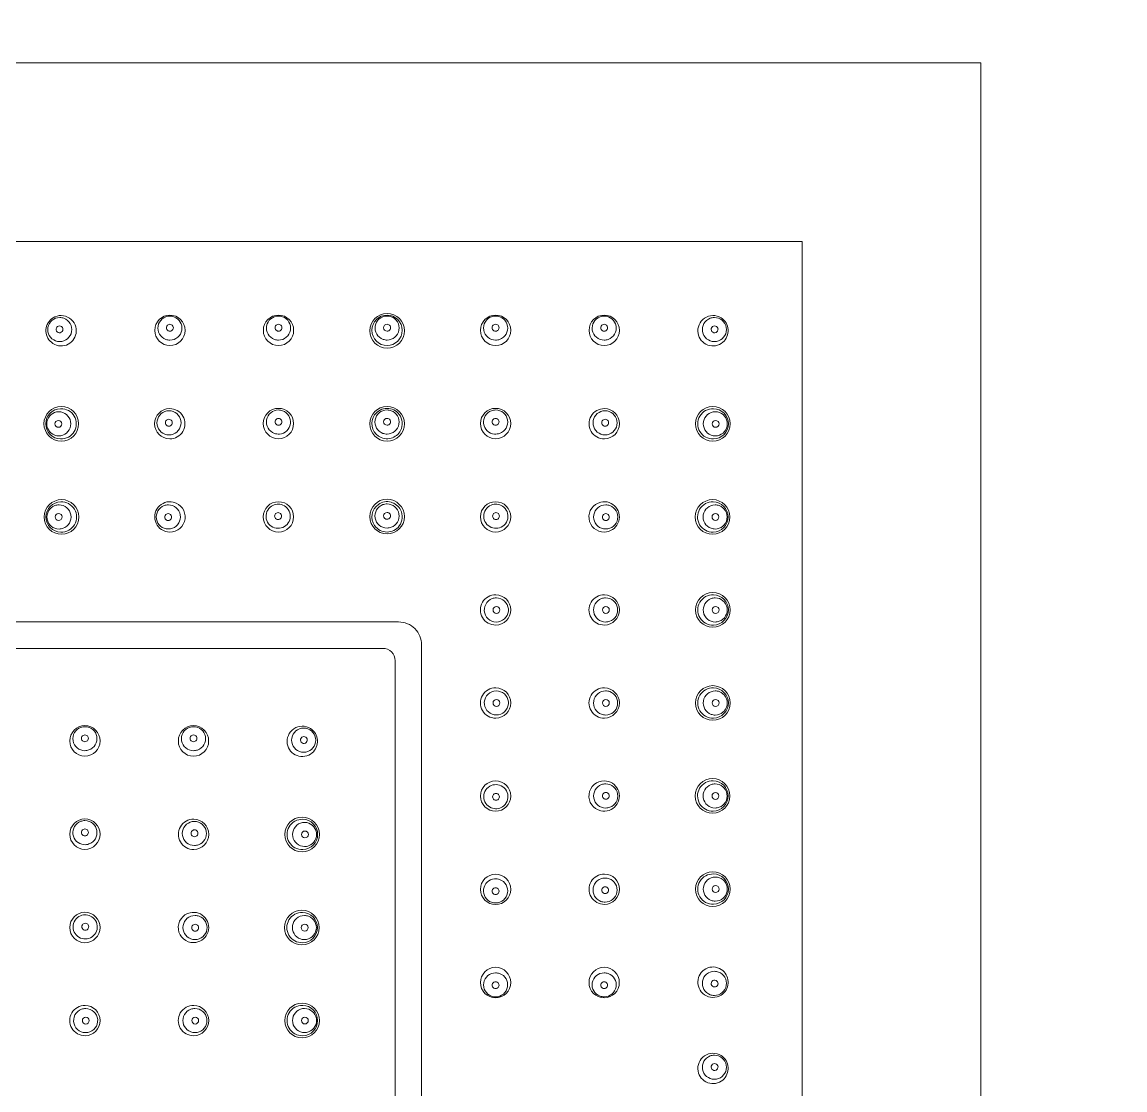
# Model space of a CAD drawing. Header units: metres. Extents: x 113 to 2416, y -346 to 476.
# Drawn here: x 284.5295 to 284.6393, y -154.6646 to -154.5583 of the extents above; entities that cross this region are included whole.
import ezdxf

# ---------------------------------------------------------------- set-up
doc = ezdxf.new("R2010")
doc.units = ezdxf.units.M
doc.layers.add('baños', color=140, linetype='Continuous', lineweight=0)
doc.layers.add('SE-4', color=254, linetype='Continuous', lineweight=0)

# ---------------------------------------------------------------- blocks, each defined once
blk = doc.blocks.new('A$C3bae67db')
at = {"layer": 'baños'}
for p, q in [((0.1443225757108735, 0.142043857970684), (0.1443225754321134, 0.05795731748658994)), ((0.1416938727786032, 0.1404659088862488), (0.1416938727786032, 0.05953413947369057)), ((0.05953425239812304, 0.05830626942536554), (0.1404660027303066, 0.05830626942536554)), ((0.05795743052766511, 0.05567756672882496), (0.1420428246007646, 0.05567756672882496))]:
    blk.add_line(p, q, dxfattribs=at)
for points in [[(0.2000001275641807, 0.2000000241799569), (1.275641352549428e-07, 0.2000000241799569), (1.275641352549428e-07, 2.417995403902751e-08), (0.2000001275641807, 2.417995403902751e-08)], [(0.1822216636463319, 0.1822215602621071), (0.01777859148198413, 0.1822215602621071), (0.01777859148198413, 0.0177784880978038), (0.1822216636463319, 0.0177784880978038)]]:
    blk.add_lwpolyline(points, close=True, dxfattribs=at)
for centre, radius in [((0.1547765172470204, 0.0915192099047566), 0.001726273626168971), ((0.1640530075146867, 0.09154160218716001), 0.001726273626168971), ((0.1046301444341111, 0.0891052716333931), 0.0003427381330779128), ((0.1046331317988347, 0.0675740050237934), 0.001726273626168971), ((0.1138886966356836, 0.06759639730619682), 0.001726273626168971), ((0.1231651869033499, 0.0675740050237934), 0.001726273626168971), ((0.1548145222889357, 0.05911304384883564), 0.001726273626168971), ((0.1640530075146867, 0.05911304439203136), 0.001726273626168971), ((0.173318640134104, 0.05911006940277375), 0.001726273626168971), ((0.1362579313056553, 0.04822083048440717), 0.0003427381330779128), ((0.1455179650454479, 0.04822083048440717), 0.0003427381330779128), ((0.1177224939035764, 0.02668658888557829), 0.001726273626168971), ((0.1269989841712427, 0.0267089811679817), 0.001726273626168971), ((0.1362545490080915, 0.02668658888557829), 0.001726273626168971), ((0.1455205574773313, 0.02668658888557829), 0.001726273626168971), ((0.1547761223141801, 0.0267089811679817), 0.001726273626168971), ((0.1640526125818464, 0.02668658888557829), 0.001726273626168971)]:
    blk.add_circle(centre, radius, dxfattribs=at)
for centre, radius, start, end in [((0.1547774034986755, 0.09156306379213319), 0.001508167584307319, 0.9001850982249275, 179.1011506184335), ((0.1547793454006037, 0.09176388565628812), 0.001202478864778748, 20.04951967974874, 179.640957565026), ((0.1640521212630315, 0.09158545607456503), 0.001508167584307319, 0.8988493815665013, 179.0998149017747), ((0.1640501793613307, 0.09178627793871996), 0.001202478864778748, 0.3590424349740219, 159.9504803202513), ((0.1733140727449349, 0.09155386150203171), 0.001506273214753162, 139.5304199536451, 260.3648829553553), ((0.1733287946379019, 0.09156480647271437), 0.001510474982378461, 32.14239706335145, 140.2087241241978), ((0.1734381148687785, 0.09169625900414857), 0.001200821812368165, 359.9070834077331, 160.0164505868466), ((0.1733119021703455, 0.09157016255971584), 0.001521988814155353, 260.5481525612156, 31.63333616747779), ((0.154777441690177, 0.09153326621159508), 0.001508967363600021, 177.9698192432843, 2.177052033884066), ((0.1547655772292469, 0.09177146657094326), 0.001188687084480606, 180.0022010002266, 199.679499075616), ((0.1547775826986904, 0.09177882397440484), 0.001202472454991783, 199.8169514147223, 359.6410310933491), ((0.1547786320986884, 0.09180504966778003), 0.0003427216785174244, 0.3254488414049065, 179.6683356267581), ((0.1547786323117375, 0.09180898024888151), 0.0003427216785175545, 180.3254488415971, 359.6683356265643), ((0.1547913287991118, 0.09177124275450055), 0.001188702755491038, 0.00229199929753495, 19.91441721779088), ((0.1640520830717573, 0.09155565849399849), 0.001508967363600021, 177.8229479661159, 2.030180756715632), ((0.1640381959625952, 0.09179363503690396), 0.001188702755491038, 160.0855827822087, 179.9977080007025), ((0.1640519420630167, 0.09180121625680826), 0.001202472454991783, 180.358968906651, 340.1830485852777), ((0.164050892663246, 0.09182744195018344), 0.0003427216785174244, 0.3316643732419094, 179.6745511585951), ((0.1640508924499695, 0.09183137253131335), 0.0003427216785175545, 180.3316643734357, 359.6745511584029), ((0.1640639475326875, 0.09179385885334668), 0.001188687084480606, 340.320500924384, 359.9977989997734), ((0.1734402821137078, 0.09170101607130832), 0.001200817506817739, 179.9068270054256, 340.0843865683467), ((0.1734356376564588, 0.09170309228440132), 0.001196171468180108, 160.2835028898118, 180.0059143141971), ((0.1734588334377545, 0.09172182759550296), 0.0003432313649668054, 173.5931482232722, 249.6561820570691), ((0.1734560616412377, 0.09172195099162295), 0.000340463161306216, 99.65649165936632, 173.5617333049894), ((0.173458890532876, 0.09171988030626821), 0.0003414261719296849, 249.5335920906759, 323.3377727266896), ((0.1734564565740779, 0.09171897600236534), 0.0003434622621792048, 35.70272115541402, 99.63819332802701), ((0.1734582032268204, 0.09171948934840302), 0.0003417448353014675, 323.4591566175689, 35.80372518769882), ((0.1734427568749393, 0.09169418910434146), 0.00119617823364954, 340.3514577205627, 0.005868943530813565), ((0.1046329263587609, 0.0891897944403226), 0.001508196546264781, 359.5074288684401, 180.4936479602929), ((0.1046291618976625, 0.08911670710454445), 0.001200198361899698, 19.76125070283169, 359.9592501936951), ((0.113895818696335, 0.08918427319206756), 0.001515209523409549, 0.2469365196410936, 179.7554027190644), ((0.1139617511234405, 0.08917485403923564), 0.001195045438537086, 22.2327774254911, 158.1927723495052), ((0.1231909587704081, 0.08918567323299698), 0.001515209523409549, 0.244597280935595, 179.7530634803589), ((0.1233429270056945, 0.0891941807547525), 0.001198002774692498, 19.54098476406944, 175.6504272075318), ((0.1324749763084014, 0.08917733031159258), 0.001523801172583426, 0.5737534540958034, 179.4252485220948), ((0.1326996708607453, 0.08919975367322053), 0.001193765215403577, 19.32207125938354, 180.3634045924782), ((0.1046329263851362, 0.08918700170280403), 0.001508175096699564, 180.3875553460212, 359.6135214827309), ((0.1047010840588314, 0.08913625529719837), 0.001128460337495796, 358.9640748255869, 19.99741531854547), ((0.1138958184205308, 0.0891977844425682), 0.001515211808342921, 180.2663152946292, 359.7360239440766), ((0.1139618107721958, 0.08915878990261916), 0.001201160729709154, 157.4823809651803, 188.7029098754976), ((0.1139618107794718, 0.08915878990125492), 0.001201160737011495, 188.7029097774981, 327.0834398944908), ((0.1139779994607011, 0.0891510714640944), 0.0003418119665339049, 179.8484264500145, 0.1447206987231602), ((0.1139779995664298, 0.08915283907781912), 0.0003418119665338834, 359.8484264500146, 180.1447206987231), ((0.113961810779017, 0.08915878990091386), 0.001201160736598691, 327.0834398431392, 22.94316871134812), ((0.1231909590462124, 0.08919918448349762), 0.001515211808342921, 180.2639760559234, 359.7336847053708), ((0.1233541292344285, 0.08919191523292369), 0.001209345381516621, 175.5836531630927, 199.5814432629045), ((0.1233437258139816, 0.08918731661173496), 0.001198002720139636, 199.5409825423229, 0.1675718781782871), ((0.1233677063584651, 0.08919135762729269), 0.0003418119665338834, 359.8552793012769, 180.1515735499855), ((0.1233677064641938, 0.08918959001353954), 0.0003418119665339049, 179.8552793012768, 0.1515735499854856), ((0.1233373638557964, 0.08919085208759014), 0.001204359554630129, 359.9984916965058, 19.6016971446696), ((0.1324749765769297, 0.08920814127750276), 0.001523803867774046, 180.5837768436947, 359.4152251325286), ((0.1327137207135252, 0.08919212453655945), 0.001207791059114692, 179.9972673894018, 199.4636292400845), ((0.1327014757236498, 0.08918466896670196), 0.001193765217027741, 199.3220713678814, 0.3634036108910048), ((0.1327365518374677, 0.08919407473907626), 0.0003407568798300127, 359.6753688899595, 180.6539242679389), ((0.1327365630131112, 0.08919018572040471), 0.0003407458622599414, 180.0000000000635, 0.3292931579268081), ((0.13268742587519, 0.08919229810322093), 0.001207791056576054, 359.9972663805075, 19.46362926669158), ((0.154786836550576, 0.08073556000089965), 0.001509211767642307, 346.828532229629, 179.243894026229), ((0.1547810611678155, 0.0808845148123929), 0.001200928035992184, 19.83266307732556, 180.07419896696), ((0.1547814238101832, 0.08088707946535223), 0.001199718968097798, 359.996946844907, 19.72332169044347), ((0.1640625269920033, 0.0807391002448945), 0.001510641993610608, 0.5809473250861245, 179.4860116572814), ((0.1641505201607938, 0.08082154378626782), 0.001200928035992184, 359.92580103304, 160.1673369226745), ((0.1733614606739788, 0.08071486925328131), 0.001523564837230641, 0.5749321923366639, 179.4273566964525), ((0.1735862064351945, 0.08073844151624243), 0.00119389333313216, 359.6410510969565, 160.6700218788731), ((0.1547853672098167, 0.0807235303286653), 0.001507949430811743, 178.7861149333493, 347.2863113225147), ((0.1547798548890764, 0.08088295959148795), 0.00119972075021922, 180, 199.6894084976491), ((0.1547802005598182, 0.08088561439151576), 0.001200943033476937, 199.8031047080193, 0.06684714840780348), ((0.1547664994543734, 0.08089826109928921), 0.0003424123588573842, 0.09251265869286474, 180.098022152865), ((0.1547664995091704, 0.08089822817506942), 0.0003424123588572697, 180.092512941707, 0.09802186985085153), ((0.1640625266116071, 0.08073975106810494), 0.001510635915196017, 179.5106951228642, 0.5562638595076828), ((0.1641513807687911, 0.08082264336539069), 0.001200943033476937, 179.9331528515922, 340.1968952919807), ((0.1641501575181987, 0.08082410843922716), 0.001199718968097798, 160.2766783095566, 180.003053155093), ((0.1641650818194389, 0.08083525714891593), 0.0003424123588572697, 179.9019781301492, 359.907487058293), ((0.164165081874236, 0.08083529007316415), 0.0003424123588573842, 359.901977847135, 179.9074873413072), ((0.1641517264395329, 0.08081998856536288), 0.00119972075021922, 340.3105915023508, 0), ((0.1733614600732576, 0.0807449452451543), 0.001523560504830024, 180.5584262577229, 359.4438626310407), ((0.173584445973594, 0.08072361626693336), 0.001193893552601191, 179.6382842799193, 340.6700129615115), ((0.1735982511823035, 0.08073115342241621), 0.001207674969753276, 160.5328952600329, 180), ((0.1736210393162505, 0.08073312284150447), 0.0003407760450880885, 359.6740150187168, 180.3195815854411), ((0.1736210391018371, 0.0807292832488109), 0.0003407760450881728, 179.6740150186533, 0.3195815855062213), ((0.1735724013722315, 0.0807309041129507), 0.00120767496975197, 340.5328952513857, 0.00274696578805152), ((0.1046327595894923, 0.07839150085185764), 0.001508573317714411, 358.8216237899945, 181.1792643088561), ((0.1046321092318863, 0.07823566580440655), 0.00120197248215199, 19.76689533929529, 179.839403913317), ((0.1138975465984799, 0.07839207688228811), 0.001507949430811743, 12.71368867748525, 181.2138850666507), ((0.1138923799484814, 0.07822999281943765), 0.001200943033476937, 359.9331528515922, 160.1968952919805), ((0.1231747060002704, 0.07837585614284848), 0.001510635915196017, 359.4437361404923, 180.4893048771358), ((0.1232635601574543, 0.07829296384556272), 0.001200943033476937, 19.80310470801955, 180.0668471484078), ((0.132474034394761, 0.0783676869765415), 0.001523560504830024, 0.5561373689593011, 179.441573742277), ((0.1326970202950974, 0.07838901595476244), 0.001193893552601191, 19.32998703848845, 180.3617157200807), ((0.1046327596838523, 0.07837916770522924), 0.001508369991397104, 180.7108807457132, 359.2900072567805), ((0.1046261383523301, 0.0782390521825036), 0.001195996880989198, 180.0008305610141, 199.8529893078715), ((0.104631314536789, 0.07824231153565364), 0.001201973046303671, 199.915328080069, 359.8397393457685), ((0.1046315417524397, 0.0782146922411684), 0.0003427171174496419, 0.1414165954143968, 179.854520496644), ((0.1046315418133759, 0.07821640832047905), 0.000342717117449731, 180.1414165953509, 359.8545204967726), ((0.104637290090011, 0.0782389326812094), 0.001195992791243886, 0.0008071647797915169, 19.70355129463271), ((0.1138990159392392, 0.07838004721005376), 0.001509211767642307, 180.756105973771, 13.17146777037103), ((0.1138932405564788, 0.07823109239856052), 0.001200928035992184, 179.92580103304, 340.1673369226742), ((0.1138920342777396, 0.07823264761946547), 0.00119972075021922, 160.3105915023508, 180), ((0.1138786788430366, 0.0782173461116642), 0.0003424123588573842, 179.9019778471349, 359.9074873413071), ((0.1138786788978337, 0.078217379035884), 0.0003424123588572697, 359.9019781301491, 179.907487058293), ((0.1138936031990738, 0.07822852774560118), 0.001199718968097798, 340.2766783095563, 0.003053155092960894), ((0.1231747063806665, 0.07837650696605891), 0.001510641993610608, 180.5139883427186, 359.4190526749139), ((0.1232623369068619, 0.07829149877172625), 0.001199718968097798, 179.996946844907, 199.7233216904437), ((0.123262699549457, 0.07829406342468559), 0.001200928035992184, 199.8326630773257, 0.07419896695995848), ((0.1232772612081021, 0.07828035006203748), 0.0003424123588572697, 0.09251294170702966, 180.0980218698508), ((0.1232772612628992, 0.07828031713778927), 0.0003424123588573842, 180.0925126586928, 0.09802215286506169), ((0.1232639058281961, 0.07829561864559054), 0.00119972075021922, 0, 19.68940849764915), ((0.1324740349954823, 0.0783977629684145), 0.001523564837230641, 180.5726433035458, 359.4250678076634), ((0.1327108255040343, 0.07838147879927959), 0.001207674969753276, 180, 199.4671047399674), ((0.1326987807566979, 0.07837419070545337), 0.00119389333313216, 199.3299781211269, 0.3589489030434814), ((0.1327336134233406, 0.0783833489728849), 0.0003407760450881728, 359.6804184144938, 180.3259849813467), ((0.1327336136377539, 0.07837950938019134), 0.0003407760450880885, 179.6804184145589, 0.3259849812831996), ((0.1326849756937349, 0.07838172810874511), 0.00120767496975197, 359.997253034212, 19.4671047486143), ((0.1547836390318675, 0.06991782276838521), 0.001515211808342921, 0.2639760559234214, 179.7336847053708), ((0.1640787796575491, 0.0699164227274558), 0.001515211808342921, 0.2663152946292405, 179.7360239440766), ((0.1733624022554263, 0.06990449094419304), 0.001523803867774046, 0.5847748674714536, 179.4162231563053), ((0.1548496313908085, 0.0699568173096985), 0.001201160737011495, 32.91656010550902, 171.2970902225019), ((0.1548658200720379, 0.06996453574685901), 0.0003418119665339049, 359.8552793012769, 180.1515735499855), ((0.1548496313903538, 0.06995681731003955), 0.001201160736598691, 337.0568312886517, 32.91656015686062), ((0.1642419498457652, 0.06992369197802972), 0.001209345381516621, 160.4185567370938, 184.4163468369075), ((0.1642315464253183, 0.06992829059921846), 0.001198002720139636, 359.8324281218217, 160.4590174576769), ((0.1736011463920217, 0.06992050768513636), 0.001207791059114692, 160.5363707599157, 180.0027326105982), ((0.1735889014021463, 0.06992796325499384), 0.001193765217027741, 359.636596389109, 160.6779286321186), ((0.1547836393076718, 0.06993133401888585), 0.001515209523409549, 180.2445972809356, 359.7530634803589), ((0.1548496313835326, 0.06995681730833425), 0.001201160729709154, 171.2970901245023, 202.5176190348198), ((0.1548495717347773, 0.06994075317171777), 0.001195045438537086, 201.8072276504948, 337.7672225745089), ((0.1548658201777666, 0.06996276813313429), 0.0003418119665338834, 179.8552793012768, 0.1515735499854856), ((0.1640787793817449, 0.06992993397795644), 0.001515209523409549, 180.2469365196411, 359.7554027190644), ((0.1642307476170313, 0.06992142645620092), 0.001198002774692498, 184.3495727924682, 340.4590152359306), ((0.1642555270755306, 0.06992601719741387), 0.0003418119665339049, 359.8484264500146, 180.1447206987231), ((0.1642555269698018, 0.06992424958366072), 0.0003418119665338834, 179.8484264500145, 0.1447206987231602), ((0.1642251844671332, 0.06992475512336327), 0.001204359554630129, 340.3983028553304, 0.00150830349425744), ((0.173362401986898, 0.06993530191010322), 0.001523801172583426, 180.5747514779052, 359.4262465459042), ((0.1735870965392419, 0.06991287854847528), 0.001193765215403577, 179.6365954075218, 340.6779287406163), ((0.1736239775159643, 0.06991855748261955), 0.0003407568798300127, 179.346075732061, 0.324631110040522), ((0.1736239886916078, 0.06992244650129109), 0.0003407458622599414, 359.6707068420732, 179.9999999999365), ((0.1735748515534592, 0.06992033411847487), 0.001207791056576054, 340.5363707333082, 0.002733619492575247), ((0.1046329313691672, 0.06756132956913774), 0.001508910434373833, 357.9996003974603, 182.0006849164359), ((0.1046334945648937, 0.06731936279231121), 0.001202398407140004, 19.79944499167146, 179.6681591336499), ((0.1138896210788403, 0.06758234099935834), 0.001508967363600021, 357.8229479661159, 182.0301807567156), ((0.1138897620873536, 0.06733678323654857), 0.001202472454991783, 0.3589689066509878, 160.1830485852777), ((0.1231642624604206, 0.06755994871695492), 0.001508967363600021, 357.9698192432843, 182.1770520338841), ((0.1231641214516799, 0.06731439095414515), 0.001202472454991783, 19.81695141472233, 179.641031093349), ((0.1324266470664384, 0.0675587707196641), 0.001506273214753162, 99.63511704464473, 220.4695800463546), ((0.1325528564352112, 0.06741161615038749), 0.001200817506817739, 19.91561343165329, 180.0931729945744), ((0.132424476491849, 0.06754246966197996), 0.001521988814155353, 328.3666638325218, 99.45184743878438), ((0.1046329314416994, 0.06753224788808865), 0.001508175294152605, 180.8964730323229, 359.1038122815197), ((0.1046201093187733, 0.0673263715315997), 0.001188992995398989, 180.0021602178871, 199.9127333585565), ((0.1046318128741746, 0.06733361572710095), 0.001202467430117421, 200.0473398753963, 359.651274440428), ((0.1046326480088169, 0.06728917523130207), 0.0003427214496676189, 0.319841762497594, 179.6787559762952), ((0.1046326480558832, 0.06729300994097542), 0.0003427214496652206, 180.3198416913579, 359.6787560475), ((0.1046452799316171, 0.06732625400791648), 0.001188978101211688, 0.002074807183306674, 19.67936772018006), ((0.1138895828873387, 0.06755254341882022), 0.001508167584307319, 180.8988493815665, 359.0998149017747), ((0.1138777566179101, 0.06734414064001015), 0.001188687084480606, 160.3205009243842, 179.9977989997734), ((0.1138915247892669, 0.06735172155466529), 0.001202478864778748, 180.359042434974, 339.950480320251), ((0.1138908117004007, 0.0673066269620719), 0.0003427216785175545, 0.3316643734356975, 179.6745511584029), ((0.1138908114873516, 0.06731055754317339), 0.0003427216785174244, 180.3316643732419, 359.6745511585951), ((0.1139035081880024, 0.06734436445645287), 0.001188702755491038, 340.0855827822089, 359.9977080007025), ((0.1231643006516947, 0.06753015113638838), 0.001508167584307319, 180.9001850982251, 359.1011506184335), ((0.1231503753512584, 0.06732197217404945), 0.001188702755491038, 180.0022919992975, 199.9144172177909), ((0.1231623587499939, 0.06732932927223345), 0.001202478864778748, 200.049519679749, 359.640957565026), ((0.1231630718386327, 0.06728423467964006), 0.0003427216785175545, 0.325448841597066, 179.6683356265643), ((0.1231630720519092, 0.06728816526076997), 0.0003427216785174244, 180.3254488414049, 359.6683356267581), ((0.1231761269213507, 0.06732174835760674), 0.001188687084480606, 0.002201000226615922, 19.67949907561579), ((0.1325482119779622, 0.06740953993729448), 0.001196171468180108, 179.9940856858028, 199.7164971101882), ((0.1325506891902819, 0.06741637321754723), 0.001200821812368165, 199.9835494131534, 0.09291659226688478), ((0.1325714077592579, 0.06739080462619285), 0.0003432313649668054, 110.3438179429309, 186.4068517767278), ((0.1325686359629685, 0.06739068123007286), 0.000340463161306216, 186.4382666950108, 260.3435083406337), ((0.1325714648543794, 0.0673927519154276), 0.0003414261719296849, 36.66222727331041, 110.4664079093241), ((0.1325690308955814, 0.06739365621933047), 0.0003434622621792048, 260.361806671973, 324.2972788445857), ((0.1325707775483238, 0.06739314287329279), 0.0003417448353014675, 324.1962748123012, 36.54084338243083), ((0.1325553311964427, 0.06741844311735434), 0.00119617823364954, 359.9941310564691, 19.64854227943749), ((0.1324413689594053, 0.06754782574898144), 0.001510474982378461, 219.7912758758021, 327.8576029366483), ((0.1547885912309734, 0.0591026541682389), 0.001519107682017091, 34.99352015297554, 124.8529971412081), ((0.1640789385726489, 0.05910265471146303), 0.001519107682017091, 55.14700285879173, 145.006479847024), ((0.1733627583378361, 0.05909463270600313), 0.001523851350039296, 0.6758761340693334, 179.3241238659307), ((0.1404660027303066, 0.05953413947369057), 0.001227870048324664, 270.0000000025664, 359.999999989801), ((0.1547799326915733, 0.05911199314178006), 0.001506496842203655, 124.7857401868107, 179.8634882159906), ((0.154875373776596, 0.05911655319718179), 0.001197933953633447, 19.53380777511743, 180.0464278997821), ((0.1548872490989393, 0.05911394589321262), 0.0003417930261405343, 0.274348252858073, 179.7256517471419), ((0.1548697114679012, 0.05911307308886293), 0.001204434782080665, 359.9985732522038, 19.5997665278087), ((0.1548014601560421, 0.0591132146805613), 0.001502509496179472, 344.5768361970892, 34.94504382611471), ((0.1640660696475802, 0.05911321522378543), 0.001502509496179472, 145.0549561738853, 195.4231638029107), ((0.1642382620966796, 0.05911307363205864), 0.001204434782080665, 160.4002334721913, 180.0014267477962), ((0.1642325997879848, 0.0591165537403775), 0.001197933953633447, 359.9535721002179, 160.4661922248826), ((0.1642567245724162, 0.05911394643643675), 0.0003417930261405343, 0.274348252858073, 179.7256517471419), ((0.164087597112049, 0.05911199368500419), 0.001506496842203655, 0.1365117840078115, 55.21425981318934), ((0.1736020809330707, 0.05911012616163802), 0.001207837290240649, 160.537568001467, 179.8822677890738), ((0.1735900794542626, 0.05911712667733227), 0.001194191915340333, 359.7832012068268, 160.6623966942982), ((0.1736249318921832, 0.05911203987426106), 0.0003407213562947965, 0.09554321621105726, 179.904456783789), ((0.154779954137231, 0.05911417601592106), 0.001506514668338149, 179.9465090414367, 233.3634980655736), ((0.1548818735573345, 0.05911301347989806), 0.001204436081000226, 179.8777905912389, 199.5997612235822), ((0.1548762129459842, 0.05910953809677366), 0.001197938431549503, 199.5339883266693, 0.1676395697615085), ((0.1548872490989393, 0.05911215343826015), 0.0003418063086853633, 179.425190946863, 0.5748090531370391), ((0.1547952679800542, 0.0591155742544025), 0.001509106328667489, 297.2929389141258, 344.5530000480824), ((0.1640722618235682, 0.05911557479759821), 0.001509106328667489, 195.4469999519176, 242.7070610858742), ((0.1642317606185966, 0.05910953863999779), 0.001197938431549503, 179.8323604302385, 340.4660116733306), ((0.1642567245724162, 0.05911215398148428), 0.0003418063086853633, 179.425190946863, 0.5748090531370391), ((0.1640875756663913, 0.05911417655911677), 0.001506514668338149, 306.6365019344262, 0.05349095856325577), ((0.1642261000072462, 0.05911301402309377), 0.001204436081000226, 340.4002387764178, 0.1222094087611261), ((0.1733627583378361, 0.05912541375760938), 0.00152379913724904, 180.4815084169715, 359.5184915830285), ((0.1735879327966554, 0.05910248952150354), 0.001193729488785252, 179.5143326426547, 340.681163080058), ((0.1736249318921832, 0.05910812361750217), 0.0003407503923429775, 179.2459407059764, 0.7540592940235616), ((0.173548383587578, 0.05911710585524688), 0.001235887417606161, 340.6482721695432, 359.7914807641897), ((0.1420439517716545, 0.05795619038922695), 0.002278623939186942, 269.971657394038, 0.02834075572858865), ((0.1547888044990682, 0.05912540138265499), 0.00152080370815291, 233.3483046535347, 297.3395724069396), ((0.1640787253045541, 0.05912540192587912), 0.00152080370815291, 242.6604275930603, 306.6516953464655), ((0.108413099431365, 0.04829288916263508), 0.001523801172583426, 0.5747514779052038, 179.4262465459042), ((0.1081884048790211, 0.04831531252426302), 0.001193765215403577, 359.6365954075218, 160.6779287406167), ((0.1176971169693584, 0.04830123208403947), 0.001515209523409549, 0.2469365196410936, 179.7554027190644), ((0.117545148734072, 0.04830973960579499), 0.001198002774692498, 4.349572792468204, 160.4590152359306), ((0.1269922570434314, 0.04829983204311006), 0.001515209523409549, 0.244597280935595, 179.7530634803589), ((0.1269263246163259, 0.04829041289027813), 0.001195045438537086, 21.80722765049478, 157.7672225745089), ((0.1362551493810056, 0.04830535329136509), 0.001508196546264781, 359.5063520397071, 180.4925711315599), ((0.136258913842104, 0.04823226595558694), 0.001200198361899698, 180.0407498063049, 160.2387492971683), ((0.1455207469700976, 0.04830535329136509), 0.001508196546264781, 359.5074288684401, 180.4936479602929), ((0.1455169825089992, 0.04823226595558694), 0.001200198361899698, 19.76125070283169, 359.9592501936951), ((0.1547836393076718, 0.04829983204311006), 0.001515209523409549, 0.2469365196410936, 179.7554027190644), ((0.1548495717347773, 0.04829041289027813), 0.001195045438537086, 22.2327774254911, 158.1927723495052), ((0.1640787793817449, 0.04830123208403947), 0.001515209523409549, 0.244597280935595, 179.7530634803589), ((0.1642307476170313, 0.04830973960579499), 0.001198002774692498, 19.54098476406944, 175.6504272075318), ((0.173362401986898, 0.04828991417337747), 0.001523801172583426, 0.5737534540958034, 179.4252485220948), ((0.1735870965392419, 0.04831233753500541), 0.001193765215403577, 19.32207125938332, 180.3634045924782), ((0.1082006498645764, 0.04830785695426343), 0.001207791056576054, 160.5363707333082, 180.0027336194925), ((0.1081515239022988, 0.04830963359011875), 0.0003407568798300127, 359.346075732061, 180.3246311100405), ((0.11755071188397, 0.04830641093863264), 0.001204359554630129, 160.3983028553304, 180.0015083034943), ((0.1175203693813014, 0.04830691647830676), 0.0003418119665338834, 359.8484264500146, 180.1447206987231), ((0.117533946505338, 0.04830747408396618), 0.001209345381516621, 340.4185567370955, 4.416346836907127), ((0.1269262649607494, 0.04827434875192793), 0.001201160736598691, 157.0568312886517, 212.9165601568606), ((0.1269100761733366, 0.04826839792886162), 0.0003418119665338834, 359.8552793012769, 180.1515735499855), ((0.1269262649675706, 0.04827434875366166), 0.001201160729709154, 351.2970901245022, 22.51761903481942), ((0.1361869916809351, 0.04825181414821245), 0.001128460337495796, 160.0025846814546, 181.0359251744131), ((0.1455889046701682, 0.04825181414821245), 0.001128460337495796, 358.9640748255869, 19.99741531854547), ((0.1548496313835326, 0.04827434875366166), 0.001201160729709154, 157.4823809651801, 188.7029098754977), ((0.1548658201777666, 0.04826839792886162), 0.0003418119665338834, 359.8484264500146, 180.1447206987231), ((0.1548496313903538, 0.04827434875192793), 0.001201160736598691, 327.0834398431394, 22.94316871134834), ((0.1642419498457652, 0.04830747408396618), 0.001209345381516621, 175.5836531630925, 199.5814432629045), ((0.1642555269698018, 0.04830691647830676), 0.0003418119665338834, 359.8552793012769, 180.1515735499855), ((0.1642251844671332, 0.04830641093863264), 0.001204359554630129, 359.9984916965058, 19.6016971446696), ((0.1736239775159643, 0.04830665860086114), 0.0003407568798300127, 359.6753688899595, 180.6539242679389), ((0.1735748515534592, 0.04830488196500582), 0.001207791056576054, 359.9972663805075, 19.46362926669136), ((0.1084130991628367, 0.04832370012851683), 0.001523803867774046, 180.5847748674714, 359.4162231563053), ((0.1081866000161167, 0.04830022781774446), 0.001193765217027741, 179.636596389109, 340.6779286321186), ((0.1081515127266552, 0.04830574457144721), 0.0003407458622599414, 179.6707068420732, 359.9999999999364), ((0.1081743550262413, 0.04830768338760194), 0.001207791059114692, 340.5363707599157, 0.002732610598238034), ((0.1176971166935541, 0.04831474333454011), 0.001515211808342921, 180.2663152946292, 359.7360239440766), ((0.1175443499257849, 0.04830287546277745), 0.001198002720139636, 179.8324281218217, 340.4590174576773), ((0.1175203692755726, 0.04830514886458204), 0.0003418119665339049, 179.8484264500145, 0.1447206987231602), ((0.1269922573192357, 0.0483133432936107), 0.001515211808342921, 180.2639760559234, 359.7336847053708), ((0.1269262649602947, 0.04827434875229741), 0.001201160737011495, 212.9165601055094, 351.2970902225019), ((0.1269100762790654, 0.04826663031510847), 0.0003418119665339049, 179.8552793012768, 0.1515735499854856), ((0.1362551493546302, 0.04830256055384652), 0.001508175096699564, 180.3864785172691, 359.6124446539787), ((0.145520746996473, 0.04830256055384652), 0.001508175096699564, 180.3875553460212, 359.6135214827309), ((0.1547836390318675, 0.0483133432936107), 0.001515211808342921, 180.2663152946292, 359.7360239440766), ((0.1548496313908085, 0.04827434875229741), 0.001201160737011495, 188.7029097774981, 327.0834398944909), ((0.1548658200720379, 0.04826663031510847), 0.0003418119665339049, 179.8484264500145, 0.1447206987231602), ((0.1640787796575491, 0.04831474333454011), 0.001515211808342921, 180.2639760559234, 359.7336847053708), ((0.1642315464253183, 0.04830287546277745), 0.001198002720139636, 199.5409825423227, 0.1675718781782871), ((0.1642555270755306, 0.04830514886458204), 0.0003418119665339049, 179.8552793012768, 0.1515735499854856), ((0.1733624022554263, 0.04832072513925922), 0.001523803867774046, 180.5837768436947, 359.4152251325286), ((0.1736011463920217, 0.04830470839834433), 0.001207791059114692, 179.9972673894018, 199.4636292400843), ((0.1735889014021463, 0.04829725282848685), 0.001193765217027741, 199.3220713678814, 0.3634036108910048), ((0.1736239886916078, 0.0483027695821896), 0.0003407458622599414, 180.0000000000635, 0.3292931579268081), ((0.1084140413450054, 0.037483245827584), 0.001523560504830024, 0.5584262577229699, 179.4438626310407), ((0.108191055444669, 0.03750457480577651), 0.001193893552601191, 359.6382842799194, 160.6700129615116), ((0.1177133697394961, 0.03749141499386255), 0.001510635915196017, 359.5106951228642, 180.5562638595077), ((0.1176245155823121, 0.03740852269660522), 0.001200943033476937, 359.9331528515922, 160.1968952919803), ((0.1269905291412865, 0.0375076357333306), 0.001507949430811743, 358.7861149333493, 167.2863113225147), ((0.126995695791285, 0.03734555167048015), 0.001200943033476937, 19.80310470801934, 180.0668471484078), ((0.1362553161502742, 0.03750705970290014), 0.001508573317714411, 358.8207356911439, 181.1783762100055), ((0.1362559665078802, 0.03735122465544904), 0.00120197248215199, 0.1605960866830021, 160.2331046607047), ((0.145520580200829, 0.03750705970290014), 0.001508573317714411, 358.8216237899945, 181.1792643088561), ((0.145519929843223, 0.03735122465544904), 0.00120197248215199, 19.76689533929529, 179.839403913317), ((0.1547853672098167, 0.0375076357333306), 0.001507949430811743, 12.71368867748525, 181.2138850666507), ((0.1547802005598182, 0.03734555167048015), 0.001200943033476937, 359.9331528515922, 160.1968952919803), ((0.1640625266116071, 0.03749141499386255), 0.001510635915196017, 359.4437361404923, 180.4893048771358), ((0.1641513807687911, 0.03740852269660522), 0.001200943033476937, 19.80310470801934, 180.0668471484078), ((0.1733614600732576, 0.03748027083832639), 0.001523560504830024, 0.5561373689593011, 179.441573742277), ((0.173584445973594, 0.0375015998165189), 0.001193893552601191, 19.32998703848845, 180.3617157200807), ((0.1084140407442842, 0.03751332181942857), 0.001523564837230641, 180.5749321923367, 359.4273566964525), ((0.1081892949830685, 0.03748974955649587), 0.00119389333313216, 179.6410510969565, 340.6700218788732), ((0.1082031000460315, 0.0374972869597876), 0.00120767496975197, 160.5328952513857, 180.002746965788), ((0.1081544623164259, 0.0374989078239274), 0.0003407760450881728, 359.6740150186533, 180.3195815855062), ((0.1081544621020125, 0.03749506823120541), 0.0003407760450880885, 179.6740150187168, 0.3195815854410826), ((0.1081772502357321, 0.03749703765032208), 0.001207674969753276, 340.5328952600324, 0), ((0.1177133693590999, 0.03749206581710141), 0.001510641993610608, 180.5809473250861, 359.4860116572814), ((0.1176253761903094, 0.03740962227572808), 0.001200928035992184, 179.92580103304, 340.1673369226745), ((0.1176241699115703, 0.03741117749663303), 0.00119972075021922, 160.3105915023508, 180), ((0.1176108144768673, 0.03739587598883176), 0.0003424123588573842, 179.9019778471349, 359.9074873413071), ((0.1176108145316643, 0.03739590891305156), 0.0003424123588572697, 359.9019781301491, 179.907487058293), ((0.1176257388329045, 0.03740705762276875), 0.001199718968097798, 340.2766783095565, 0.003053155092960894), ((0.1269890598005272, 0.03749560606109625), 0.001509211767642307, 166.828532229629, 359.243894026229), ((0.1269944725406926, 0.03734408659664368), 0.001199718968097798, 179.996946844907, 199.7233216904439), ((0.1269948351832877, 0.03734665124960301), 0.001200928035992184, 199.8326630773255, 0.07419896695995848), ((0.1270093968419328, 0.03733293788692649), 0.0003424123588572697, 0.09251294170702966, 180.0980218698508), ((0.1270093968967299, 0.03733290496270669), 0.0003424123588573842, 180.0925126586928, 0.09802215286506169), ((0.1269960414620268, 0.03734820647050796), 0.00119972075021922, 0, 19.68940849764915), ((0.1362553160559141, 0.03749472655624331), 0.001508369991397104, 180.7099927432195, 359.2891192542868), ((0.1362507856497555, 0.0373544915322519), 0.001195992791243886, 160.2964487053675, 179.9991928352202), ((0.1362567612029775, 0.03735787038669613), 0.001201973046303671, 180.1602606542315, 340.0846719199311), ((0.1362565339873267, 0.03733025109221089), 0.0003427171174496419, 0.1454795033560317, 179.8585834045856), ((0.1362565339263906, 0.03733196717152154), 0.000342717117449731, 180.1454795032274, 359.8585834046492), ((0.1362619373874363, 0.03735461103354609), 0.001195996880989198, 340.1470106921285, 359.9991694389859), ((0.1455205802951891, 0.03749472655624331), 0.001508369991397104, 180.7108807457132, 359.2900072567805), ((0.1455139589634395, 0.03735461103354609), 0.001195996880989198, 180.0008305610141, 199.8529893078715), ((0.1455191351481258, 0.03735787038669613), 0.001201973046303671, 199.915328080069, 359.8397393457668), ((0.1455193623637765, 0.03733025109221089), 0.0003427171174496419, 0.1414165954143968, 179.854520496644), ((0.1455193624247126, 0.03733196717152154), 0.000342717117449731, 180.1414165953509, 359.8545204967726), ((0.1455251107013478, 0.0373544915322519), 0.001195992791243886, 0.0008071647797915169, 19.7035512946325), ((0.154786836550576, 0.03749560606109625), 0.001509211767642307, 180.756105973771, 13.17146777037103), ((0.1547810611678155, 0.03734665124960301), 0.001200928035992184, 179.92580103304, 340.1673369226745), ((0.1547798548890764, 0.03734820647050796), 0.00119972075021922, 160.3105915023508, 180), ((0.1547664994543734, 0.03733290496270669), 0.0003424123588573842, 179.9019778471349, 359.9074873413071), ((0.1547664995091704, 0.03733293788692649), 0.0003424123588572697, 359.9019781301491, 179.907487058293), ((0.1547814238101832, 0.03734408659664368), 0.001199718968097798, 340.2766783095565, 0.003053155092960894), ((0.1640625269920033, 0.03749206581710141), 0.001510641993610608, 180.5139883427186, 359.4190526749139), ((0.1641501575181987, 0.03740705762276875), 0.001199718968097798, 179.996946844907, 199.7233216904439), ((0.1641505201607938, 0.03740962227572808), 0.001200928035992184, 199.8326630773255, 0.07419896695995848), ((0.1641650818194389, 0.03739590891305156), 0.0003424123588572697, 0.09251294170702966, 180.0980218698508), ((0.164165081874236, 0.03739587598883176), 0.0003424123588573842, 180.0925126586928, 0.09802215286506169), ((0.1641517264395329, 0.03741117749663303), 0.00119972075021922, 0, 19.68940849764915), ((0.1733614606739788, 0.03751034683017096), 0.001523564837230641, 180.5726433035458, 359.4250678076634), ((0.1735982511823035, 0.03749406266106448), 0.001207674969753276, 180, 199.4671047399676), ((0.1735862064351945, 0.03748677456723826), 0.00119389333313216, 199.3299781211269, 0.3589489030434814), ((0.1736210391018371, 0.03749593283466979), 0.0003407760450881728, 359.6804184144938, 180.3259849813467), ((0.1736210393162505, 0.0374920932419478), 0.0003407760450880885, 179.6804184145589, 0.3259849812831996), ((0.1735724013722315, 0.03749431197052999), 0.00120767496975197, 359.997253034212, 19.4671047486143), ((0.09985813866762783, 0.02667135458144898), 0.001506273214753162, 99.63511704464473, 220.4695800463544), ((0.09998434803640066, 0.02652420001217237), 0.001200817506817739, 19.9156134316533, 180.0931729945744), ((0.09985596809303843, 0.02665505352376485), 0.001521988814155353, 328.3666638325222, 99.45184743878444), ((0.1084632043150773, 0.02665505352376485), 0.001521988814155353, 80.54815256121559, 211.6333361674778), ((0.108334824371715, 0.02652420001217237), 0.001200817506817739, 359.9068270054257, 160.0843865683467), ((0.1084610337404879, 0.02667135458144898), 0.001506273214753162, 319.5304199536455, 80.36488295535524), ((0.1177234183465057, 0.02667253257871138), 0.001508967363600021, 357.8229479661159, 182.0301807567156), ((0.1177235593552464, 0.02642697481593004), 0.001202472454991783, 0.3589689066509878, 160.1830485852777), ((0.126998059728086, 0.02669492486114322), 0.001508967363600021, 357.9698192432843, 182.1770520338841), ((0.1269979187195727, 0.02644936709833345), 0.001202472454991783, 19.81695141472233, 179.641031093349), ((0.1362547494377591, 0.02667391343092262), 0.001508910434373833, 357.9993150835643, 182.0003996025396), ((0.1362541862420326, 0.02643194665406767), 0.001202398407140004, 0.3318408663501854, 160.2005550083285), ((0.1455203570476638, 0.02667391343092262), 0.001508910434373833, 357.9996003974603, 182.0006849164357), ((0.1455209202431629, 0.02643194665406767), 0.001202398407140004, 19.79944499167146, 179.6681591336499), ((0.1547770467573368, 0.02669492486114322), 0.001508967363600021, 357.8229479661159, 182.0301807567156), ((0.1547771877658501, 0.02644936709833345), 0.001202472454991783, 0.3589689066509878, 160.1830485852777), ((0.1640516881389171, 0.02667253257871138), 0.001508967363600021, 357.9698192432843, 182.1770520338841), ((0.1640515471301764, 0.02642697481593004), 0.001202472454991783, 19.81695141472233, 179.641031093349), ((0.1733140727449349, 0.02667135458144898), 0.001506273214753162, 99.63511704464469, 220.4695800463544), ((0.1734402821137078, 0.02652420001217237), 0.001200817506817739, 19.91561343165329, 180.0931729945744), ((0.1733119021703455, 0.02665505352376485), 0.001521988814155353, 328.3666638325222, 99.45184743878444), ((0.09997970357915165, 0.02652212379907937), 0.001196171468180108, 179.9940856858028, 199.7164971101882), ((0.09998218079147136, 0.02652895707930369), 0.001200821812368165, 199.9835494131534, 0.09291659226688478), ((0.1000028993604474, 0.02650338848794931), 0.0003432313649668054, 110.3438179429309, 186.4068517767278), ((0.100000127564158, 0.02650326509185774), 0.000340463161306216, 186.4382666950106, 260.3435083406337), ((0.1000029564555689, 0.02650533577721248), 0.0003414261719296849, 36.66222727331041, 110.4664079093242), ((0.1000022691495133, 0.02650572673504925), 0.0003417448353014675, 324.1962748123012, 36.54084338243106), ((0.09998682279763216, 0.02653102697913923), 0.00119617823364954, 359.9941310564691, 19.64854227943771), ((0.1083369916166443, 0.02652895707930369), 0.001200821812368165, 179.9070834077331, 340.0164505868466), ((0.1083323496104835, 0.02653102697913923), 0.00119617823364954, 160.3514577205623, 180.0058689435308), ((0.1083169032586024, 0.02650572673504925), 0.0003417448353014675, 143.4591566175694, 215.8037251876988), ((0.1083162159525468, 0.02650533577721248), 0.0003414261719296849, 69.53359209067582, 143.3377727266896), ((0.1083190448439577, 0.02650326509185774), 0.000340463161306216, 279.6564916593663, 353.5617333049894), ((0.1083162730476683, 0.02650338848794931), 0.0003432313649668054, 353.5931482232722, 69.65618205706906), ((0.1083394688289641, 0.02652212379907937), 0.001196171468180108, 340.2835028898117, 0.005914314197119606), ((0.1177233801552315, 0.02664273499817327), 0.001508167584307319, 180.8988493815665, 359.0998149017747), ((0.1177115538855755, 0.0264343322193632), 0.001188687084480606, 160.320500924384, 179.9977989997734), ((0.1177253220569323, 0.02644191313401834), 0.001202478864778748, 180.359042434974, 339.9504803202509), ((0.1177246089682935, 0.02639681854142495), 0.0003427216785175545, 0.3316643734356975, 179.6745511584029), ((0.117724608755017, 0.02640074912255486), 0.0003427216785174244, 180.3316643732419, 359.6745511585951), ((0.1177373054556679, 0.02643455603583433), 0.001188702755491038, 340.0855827822086, 359.9977080007025), ((0.1269980979195875, 0.02666512728060511), 0.001508167584307319, 180.9001850982253, 359.1011506184335), ((0.1269841726189238, 0.02645694831823775), 0.001188702755491038, 180.0022919992975, 199.9144172177913), ((0.1269961560176593, 0.02646430541645017), 0.001202478864778748, 200.0495196797492, 359.640957565026), ((0.1269968691065255, 0.02641921082382837), 0.0003427216785175545, 0.325448841597066, 179.6683356265643), ((0.1269968693195747, 0.02642314140495827), 0.0003427216785174244, 180.3254488414049, 359.6683356267581), ((0.1270099241890161, 0.02645672450179504), 0.001188687084480606, 0.002201000226615922, 19.67949907561558), ((0.1362547493652269, 0.02664483174987353), 0.001508175294152605, 180.8961877184803, 359.1035269676771), ((0.1362424008753091, 0.02643883786970136), 0.001188978101211688, 160.3206322798197, 179.9979251928167), ((0.1362558679327517, 0.02644619958888583), 0.001202467430117421, 180.3487255595719, 339.9526601246038), ((0.1362550327981094, 0.02640175909308695), 0.0003427214496676189, 0.3212440237048805, 179.6801582375024), ((0.136255032751043, 0.02640559380273189), 0.0003427214496652206, 180.3212439525, 359.6801583086421), ((0.1362675714881529, 0.02643895539338459), 0.001188992995398989, 340.0872666414435, 359.9978397821129), ((0.145520357120196, 0.02664483174987353), 0.001508175294152605, 180.8964730323229, 359.1038122815197), ((0.1455075349972699, 0.02643895539338459), 0.001188992995398989, 180.0021602178871, 199.9127333585565), ((0.1455192385526711, 0.02644619958888583), 0.001202467430117421, 200.0473398753963, 359.651274440428), ((0.1455200736873135, 0.02640175909308695), 0.0003427214496676189, 0.319841762497594, 179.6787559762952), ((0.1455200737343798, 0.02640559380273189), 0.0003427214496652206, 180.3198416913579, 359.6787560475), ((0.1455327056101137, 0.02643883786970136), 0.001188978101211688, 0.002074807183306674, 19.67936772017984), ((0.1547770085658353, 0.02666512728060511), 0.001508167584307319, 180.8988493815665, 359.0998149017747), ((0.1547651822964067, 0.02645672450179504), 0.001188687084480606, 160.320500924384, 179.9977989997734), ((0.1547789504677635, 0.02646430541645017), 0.001202478864778748, 180.359042434974, 339.9504803202509), ((0.1547782373788973, 0.02641921082382837), 0.0003427216785175545, 0.3316643734356975, 179.6745511584029), ((0.1547782371658482, 0.02642314140495827), 0.0003427216785174244, 180.3316643732419, 359.6745511585951), ((0.1547909338662716, 0.02645694831823775), 0.001188702755491038, 340.0855827822086, 359.9977080007025), ((0.1640517263301913, 0.02664273499817327), 0.001508167584307319, 180.9001850982253, 359.1011506184335), ((0.164037801029755, 0.02643455603583433), 0.001188702755491038, 180.0022919992975, 199.9144172177913), ((0.1640497844284905, 0.02644191313401834), 0.001202478864778748, 200.0495196797492, 359.640957565026), ((0.1640504975171293, 0.02639681854142495), 0.0003427216785175545, 0.325448841597066, 179.6683356265643), ((0.1640504977304058, 0.02640074912255486), 0.0003427216785174244, 180.3254488414049, 359.6683356267581), ((0.1640635525998473, 0.0264343322193632), 0.001188687084480606, 0.002201000226615922, 19.67949907561558), ((0.1734356376564588, 0.02652212379907937), 0.001196171468180108, 179.9940856858028, 199.7164971101882), ((0.1734381148687785, 0.02652895707930369), 0.001200821812368165, 199.9835494131534, 0.09291659226688478), ((0.1734588334377545, 0.02650338848794931), 0.0003432313649668054, 110.3438179429309, 186.4068517767278), ((0.1734560616412377, 0.02650326509185774), 0.000340463161306216, 186.438266695011, 260.3435083406337), ((0.173458890532876, 0.02650533577721248), 0.0003414261719296849, 36.66222727331041, 110.466407909324), ((0.1734582032268204, 0.02650572673504925), 0.0003417448353014675, 324.1962748123012, 36.54084338243106), ((0.1734427568749393, 0.02653102697913923), 0.00119617823364954, 359.9941310564691, 19.64854227943728), ((0.09987286056059475, 0.0266604096107379), 0.001510474982378461, 219.7912758758021, 327.8576029366485), ((0.1000005224967708, 0.02650624008111535), 0.0003434622621792048, 260.3618066719729, 324.2972788445859), ((0.108446311847521, 0.0266604096107379), 0.001510474982378461, 212.1423970633515, 320.2087241241978), ((0.1083186499113449, 0.02650624008111535), 0.0003434622621792048, 215.7027211554145, 279.638193328027), ((0.1733287946379019, 0.0266604096107379), 0.001510474982378461, 219.7912758758021, 327.8576029366485), ((0.1734564565740779, 0.02650624008111535), 0.0003434622621792048, 260.3618066719729, 324.2972788445859)]:
    blk.add_arc(centre, radius, start, end, dxfattribs=at)

msp = doc.modelspace()

# ---------------------------------------------------------------- hatches: boundary and pattern name
at = {"layer": 'SE-4', "true_color": 0xffffff}
h = msp.add_hatch(dxfattribs=at)
h.set_pattern_fill('ANGLE')
h.set_pattern_definition([(0, (-89.08107907024191, -159.292833062843), (0, 6.985), [5.08, -1.905]), (90, (-89.08107907024191, -159.292833062843), (-6.985, 4.277078946022131e-16), [5.08, -1.905])])
h.paths.add_polyline_path([(294.9755138915484, -157.2636343007368, -0.285116419555059), (294.9829025168293, -157.2585764562427, -0.03215008142272485), (294.5925227562676, -157.2511643150821), (294.5915673290552, -157.2475294989222, 0.33961742518603), (294.5833659300942, -157.2412325306319), (294.4383818686107, -157.2412325306319, 0.09450878221288767), (294.5613828007163, -157.5419132788823), (294.6389338028771, -157.54189219481), (294.8812519175294, -157.5418921948101, -0.170992748782406)])
h.paths.add_polyline_path([(294.4633536734431, -156.9296219442131), (294.3652473768925, -156.9296219442131), (294.255960523763, -156.9296219442126), (294.2559605237607, -157.2319552139229, 0.4142135623755419), (294.2644499070348, -157.240444597197), (294.4323112268286, -157.2404445971968, 0.3682066660120363), (294.4406927315938, -157.2333042899926), (294.4508629080237, -157.1701192820259, -0.3682066662401297), (294.4592444127966, -157.162978974821), (294.4595277671862, -157.1629789748212, 0.4203024479025267), (294.4680153239996, -157.1543135011572)])
h.paths.add_polyline_path([(294.3590019293609, -156.9757358057671, -0.3224291773264212), (294.3572486871672, -156.9739825635735, -0.08097041822476331), (294.3572486871666, -156.9359956056458, -0.3224291773453374), (294.3590019293636, -156.9342423634487, -0.08097041823426548), (294.3969888872903, -156.9342423634498, -0.3224291773119372), (294.3987421294859, -156.9359956056454, -0.01111715773053988), (294.3994712544942, -156.9411938367878), (294.4099404689287, -156.9411938367877, -0.4142135623893565), (294.4131239876569, -156.9443773555161), (294.4131239876559, -156.965600813701, -0.4142135623571913), (294.4099404689284, -156.9687843324284), (294.3994712544942, -156.9687843324285, -0.01111715772892228), (294.398742129486, -156.9739825635701, -0.3224291773347344), (294.3969888872882, -156.9757358057679, -0.08097041822679762)], flags=16)
h.paths.add_polyline_path([(294.4705382822131, -156.871257434204), (294.3652473768925, -156.871257434204), (294.2606087158753, -156.8712574342036, 0.3827339018036877), (294.2342358584043, -156.8949097179359), (294.2308340260889, -156.9260931808045, 0.4464098966480538), (294.2339987689857, -156.9296219442124), (294.3652473768925, -156.9296219442131), (294.4971482290968, -156.9296219442131, 0.4464098966007252), (294.5003129719937, -156.9260931808057), (294.4969111396838, -156.8949097179402, 0.3827339018491844)])
h.paths.add_polyline_path([(294.4131239876569, -156.9443773555161, 0.4142135623893616), (294.4099404689287, -156.9411938367877), (294.363248860921, -156.941193836788, 0.4142135623286013), (294.360065342195, -156.9443773555136), (294.3600653421919, -156.9656008137005, 0.4142135624172366), (294.3632488609196, -156.9687843324287), (294.4099404689284, -156.9687843324284, 0.4142135623571913), (294.4131239876559, -156.965600813701)], flags=0)
h.paths.add_polyline_path([(294.4383818686107, -157.2412325306319), (294.3227951299428, -157.2412325306319, -0.1263602971371071), (294.3197271070799, -157.2404445971969), (294.3184111745232, -157.2404445971969), (294.4446013652698, -157.5424985914415), (294.4459344669335, -157.5419446662396), (294.5613828007163, -157.5419132788823, -0.09450878221288754)])
h.paths.add_polyline_path([(294.9991031524061, -157.1893846469928, 0.3570304277095516), (294.9928618951564, -157.1842769243926), (294.9533474260184, -157.1842769243933), (294.602874555032, -157.1842769243933), (294.471793775355, -157.1842769243931, -0.3190261604312634), (294.4667837683232, -157.1807180653197, 0.09679859596885772), (294.4628377387347, -157.1739602848875, 0.06962727663306557), (294.4609886040218, -157.1730183410147), (294.4561063439844, -157.1730183410147, 0.06803433479272865), (294.4542962096381, -157.1739332007995, 0.1984396584033184), (294.4492258610335, -157.1886643807742, -0.3520943107903399), (294.4485932798884, -157.1898339600131, 0.04219136869749723), (294.4484348969891, -157.1899168693091), (294.4476763142092, -157.1899168693091), (294.4406927315938, -157.2333042899926, -0.1782535718704512), (294.4378165335661, -157.2384175065577, 0.0008278924755829494), (294.4383818686107, -157.2412325306319), (294.5833659300942, -157.2412325306319, -0.3396174250872284), (294.5915673290544, -157.2475294989193), (294.5925227562676, -157.2511643150821, 0.03218173176912675), (294.9832865021647, -157.2585590280448), (294.9883920350435, -157.2585590280405, 0.353948182074657), (294.9987705342376, -157.2501598876196, 0.1026443664699984)])
h.paths.add_polyline_path([(295.000325156574, -157.1624892161622, 0.2831207670717329), (294.9908506338831, -157.1566568399692), (294.5510104331286, -157.156656839969, 0.4142135623646913), (294.5488880873098, -157.1587791857877), (294.5488880873095, -157.1704520877888, 0.4142135623819739), (294.5520716060375, -157.1736356065169), (295.0016277491733, -157.1736356065171, 0.4142135623732062), (295.003750094992, -157.1715132606984), (295.003750094992, -157.1692787664262)])
h.paths.add_polyline_path([(295.0004720626258, -157.1378479100824, 0.2266201306626212), (294.9952558866233, -157.1327129944347, 0.09032133467438688), (294.9599403462211, -157.1237604797827, -0.03886582606867234), (294.8508913374615, -157.1322498630561), (294.6811401711372, -157.1322498630561, -0.02285758905607577), (294.511786071783, -157.1240899456843, 0.3138732331648367), (294.5083207656066, -157.1290663443294), (294.5083207656068, -157.1481674566952), (294.5426885502766, -157.1481674566952), (295.0011841108752, -157.1481674566948, 0.5200811923861983), (295.0031795713967, -157.1453222768143)])
h.paths.add_polyline_path([(294.9599403462215, -157.1237604797827, 0.01836567836733646), (294.5132372411478, -157.1237747873947, 0.07031557382045417), (294.5117860717831, -157.1240899456843, 0.02285758905606232), (294.6811401711372, -157.1322498630561), (294.8508913374615, -157.1322498630561, 0.03886582606883085)])
h.paths.add_polyline_path([(294.5471198431862, -157.1493412829593, -0.2841676151060979), (294.5490184380429, -157.1481674566957), (294.5426885502766, -157.1481674566952), (294.5083207656068, -157.1481674566952), (294.508320765607, -157.1821545785746, 0.4142135623827938), (294.5104431114258, -157.1842769243933), (294.5276980919575, -157.1842769243926, 0.2841676150956818), (294.5305459842401, -157.1825161849986)])
h.paths.add_polyline_path([(294.6312071589247, -157.1736356065175), (294.5349826350229, -157.1736356065176), (294.5305459842401, -157.1825161849986, -0.2841676151065964), (294.5276980919574, -157.1842769243926), (294.602874555032, -157.1842769243933), (294.6533899835313, -157.1842769243933, -0.230009486475917)], flags=17)
h.paths.add_polyline_path([(294.8786185166836, -157.1736356065173), (294.675298527125, -157.1736356065175, -0.2274467141897578), (294.6533899835313, -157.1842769243933), (294.9008013412904, -157.1842769243933, -0.2300094864791554)], flags=17)
h.paths.add_polyline_path([(294.5083207656069, -157.1730183410147), (294.4609886040218, -157.1730183410147, -0.0696272766331289), (294.4628377387347, -157.1739602848875, -0.0967985959688316), (294.4667837683232, -157.1807180653197, 0.3190261604312633), (294.471793775355, -157.1842769243931), (294.5104431114257, -157.1842769243933, -0.4142135623709619), (294.508320765607, -157.1821545785746)], flags=17)
h.paths.add_polyline_path([(294.9140928164518, -157.1481674566948), (294.8739945349614, -157.1481674566949, 0.4183445287167245)])
h.paths.add_polyline_path([(293.2813487235528, -154.9713610257727), (293.2813487235528, -154.8104128675189), (293.1783132528843, -154.8104128675189), (293.1783132528843, -154.9713610257727)], flags=9)
h.paths.add_polyline_path([(293.1409814537454, -155.320917634851), (293.1409814537454, -155.1599694765972), (293.037945983077, -155.1599694765972), (293.037945983077, -155.320917634851)], flags=9)
h.paths.add_polyline_path([(293.0063336188726, -156.0289155932992), (293.0063336188726, -155.9068146383197), (292.9032981482042, -155.9068146383197), (292.9032981482042, -156.0289155932992)], flags=9)
h.paths.add_polyline_path([(291.0073279699494, -156.4293666720648), (291.6897030035364, -156.4293666720648), (291.6897030035364, -156.0432235195212), (291.0073279699494, -156.0432235195212)], flags=9)
h.paths.add_polyline_path([(290.617845183301, -155.825166337711), (291.690888435848, -155.825166337711), (291.690888435848, -155.578192525255), (290.617845183301, -155.578192525255)], flags=9)
h.paths.add_polyline_path([(290.9413572089084, -155.4164168885375), (291.6267144426401, -155.4164168885375), (291.6267144426401, -155.1694430760814), (290.9413572089084, -155.1694430760814)], flags=9)
h.paths.add_polyline_path([(291.1097495844436, -154.545276242586), (291.8666796216489, -154.545276242586), (291.8666796216489, -154.1591330900425), (291.1097495844436, -154.1591330900425)], flags=9)
h.paths.add_polyline_path([(284.7159770406233, -155.5541731218624), (286.272136716617, -155.5541731218624), (286.272136716617, -155.3071993094064), (284.7159770406233, -155.3071993094064)], flags=9)
h.paths.add_polyline_path([(285.1633070623332, -156.1132687437863), (286.2721367166169, -156.1132687437863), (286.2721367166169, -155.8662949313303), (285.1633070623332, -155.8662949313303)], flags=9)
h.paths.add_polyline_path([(285.1961112639252, -155.7512912916069), (286.2721367166169, -155.7512912916069), (286.2721367166169, -155.5043174791509), (285.1961112639252, -155.5043174791509)], flags=9)
h.paths.add_polyline_path([(285.4418734206155, -154.4025263726213), (286.297216062597, -154.4025263726213), (286.297216062597, -154.0163832200777), (285.4418734206155, -154.0163832200777)], flags=9)
h.paths.add_polyline_path([(285.5559554388708, -153.6285784857476), (286.2413126726025, -153.6285784857476), (286.2413126726025, -153.242435333204), (285.5559554388708, -153.242435333204)], flags=9)
h.paths.add_polyline_path([(281.8346634442548, -155.5498607843712), (283.3993063013976, -155.5498607843712), (283.3993063013976, -154.6073607843712), (281.8346634442548, -154.6073607843712)], flags=9)

# ---------------------------------------------------------------- block references
at = {"layer": 'baños', "rotation": 90}
msp.add_blockref('A$C3bae67db', (284.6249462602044, -154.7623100447034), dxfattribs=at)

doc.saveas('drawing.dxf')
